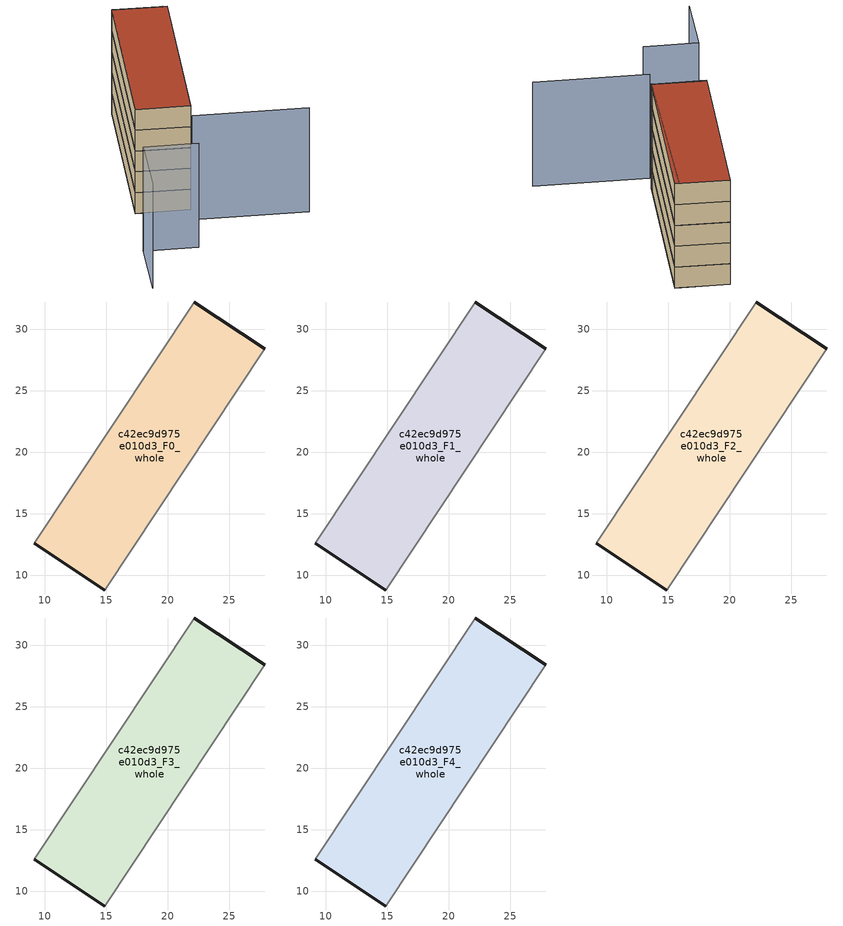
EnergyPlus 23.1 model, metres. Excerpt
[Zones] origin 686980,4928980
c42ec9d975e010d3_F0_whole
 floor ground (EU_floor_Construction): 14.84,8.82 27.87,28.44 22.16,32.24 9.12,12.62 z0
 wall outside (EU_wall_Construction): 22.16,32.24 27.87,28.44 / 14.84,8.82 9.12,12.62 z0:3
 wall adiabatic (EU_wall_Construction): 9.12,12.62 22.16,32.24 / 27.87,28.44 14.84,8.82 z0:3
c42ec9d975e010d3_F1_whole
 floor to c42ec9d975e010d3_F0_whole (EU_floor_Construction): 14.84,8.82 27.87,28.44 22.15,32.24 9.12,12.62 z3
 wall outside (EU_wall_Construction): 22.16,32.24 27.87,28.44 / 14.84,8.82 9.12,12.62 z3:6
 wall adiabatic (EU_wall_Construction): 9.12,12.62 22.16,32.24 / 27.87,28.44 14.84,8.82 z3:6
c42ec9d975e010d3_F2_whole
 floor to c42ec9d975e010d3_F1_whole (EU_floor_Construction): 14.84,8.82 27.87,28.44 22.15,32.24 9.12,12.62 z6
 wall outside (EU_wall_Construction): 22.16,32.24 27.87,28.44 / 14.84,8.82 9.12,12.62 z6:9
 wall adiabatic (EU_wall_Construction): 9.12,12.62 22.16,32.24 / 27.87,28.44 14.84,8.82 z6:9
c42ec9d975e010d3_F3_whole
 floor to c42ec9d975e010d3_F2_whole (EU_floor_Construction): 14.84,8.82 27.87,28.44 22.15,32.24 9.12,12.62 z9
 wall outside (EU_wall_Construction): 22.16,32.24 27.87,28.44 / 14.84,8.82 9.12,12.62 z9:12
 wall adiabatic (EU_wall_Construction): 9.12,12.62 22.16,32.24 / 27.87,28.44 14.84,8.82 z9:12
c42ec9d975e010d3_F4_whole
 floor to c42ec9d975e010d3_F3_whole (EU_floor_Construction): 14.84,8.82 27.87,28.44 22.15,32.24 9.12,12.62 z12
 wall outside (EU_wall_Construction): 22.16,32.24 27.87,28.44 / 14.84,8.82 9.12,12.62 z12:15
 wall adiabatic (EU_wall_Construction): 9.12,12.62 22.16,32.24 / 27.87,28.44 14.84,8.82 z12:15
 roof outside (EU_roof_Construction): 27.87,28.44 14.84,8.82 9.12,12.62 22.16,32.24 z15
shading: 13.54,6.97 25.6,-1.01 / -0.58,-1.99 4.17,5.27 / 4.17,5.27 9.92,1.5 / 14.82,8.75 27.46,28.78 z0:15
[Building]
EU S2 Campaign: North Axis=0; Terrain=City; Solar Distribution=FullExterior
[Site:Location]
Bologna: Latitude=44.5; Longitude=11.25; Time Zone=1; Elevation=37
[SizingPeriod:WeatherFileDays]
AnnualSizingPeriod: Begin Month=1; Begin Day of Month=1; End Month=12; End Day of Month=31; Day of Week for Start Day=Monday; Use Weather File Daylight Saving Period=No; Use Weather File Rain and Snow Indicators=No
[MATERIAL]
EU_InternalMass_Material: Roughness=MediumRough; Thickness=0.1; Conductivity=1; Density=1800; Specific Heat=900; Thermal Absorptance=0.9; Solar Absorptance=0.7; Visible Absorptance=0.7
[MATERIAL:NOMASS] Roughness=MediumRough; Thermal Absorptance=0.9; Solar Absorptance=0.7; Visible Absorptance=0.7
Name | Thermal Resistance
EU_wall_NoMass | 0.905828
EU_roof_NoMass | 0.37593
EU_floor_NoMass | 0.67114
[CONSTRUCTION]
EU_wall_Construction: EU_wall_NoMass
EU_roof_Construction: EU_roof_NoMass
EU_floor_Construction: EU_floor_NoMass
EU_InternalMass_Construction: EU_InternalMass_Material
[ZONE] Type=1; Multiplier=1; Ceiling Height=autocalculate; Volume=484.731; Floor Area=autocalculate; Part of Total Floor Area=Yes
c42ec9d975e010d3_F0_whole; c42ec9d975e010d3_F1_whole; c42ec9d975e010d3_F2_whole; c42ec9d975e010d3_F3_whole; c42ec9d975e010d3_F4_whole
[INTERNALMASS] Construction=EU_InternalMass_Construction; Surface Area=161.577
Name | Zone or ZoneList
c42ec9d975e010d3_F0_whole_EU_InternalMass | c42ec9d975e010d3_F0_whole
c42ec9d975e010d3_F1_whole_EU_InternalMass | c42ec9d975e010d3_F1_whole
c42ec9d975e010d3_F2_whole_EU_InternalMass | c42ec9d975e010d3_F2_whole
c42ec9d975e010d3_F3_whole_EU_InternalMass | c42ec9d975e010d3_F3_whole
c42ec9d975e010d3_F4_whole_EU_InternalMass | c42ec9d975e010d3_F4_whole
[OTHEREQUIPMENT] Fuel Type=Electricity; Design Level Calculation Method=Watts/Area; Power per Zone Floor Area=1; Fraction Latent=0; Fraction Radiant=0; Fraction Lost=0; Carbon Dioxide Generation Rate=0; EndUse Subcategory=EU_Step8_InternalGains
Name | Zone or ZoneList or Space or SpaceList | Schedule
EU_Step8_InternalGain_c42ec9d975e010d3_F0_whole_f000 | c42ec9d975e010d3_F0_whole | EU_Step8_GainSchedule_c42ec9d975e010d3_F0_whole_f000
EU_Step8_InternalGain_c42ec9d975e010d3_F1_whole_f000 | c42ec9d975e010d3_F1_whole | EU_Step8_GainSchedule_c42ec9d975e010d3_F1_whole_f000
EU_Step8_InternalGain_c42ec9d975e010d3_F2_whole_f000 | c42ec9d975e010d3_F2_whole | EU_Step8_GainSchedule_c42ec9d975e010d3_F2_whole_f000
EU_Step8_InternalGain_c42ec9d975e010d3_F3_whole_f000 | c42ec9d975e010d3_F3_whole | EU_Step8_GainSchedule_c42ec9d975e010d3_F3_whole_f000
EU_Step8_InternalGain_c42ec9d975e010d3_F4_whole_f000 | c42ec9d975e010d3_F4_whole | EU_Step8_GainSchedule_c42ec9d975e010d3_F4_whole_f000
[ZONEVENTILATION:DESIGNFLOWRATE] Schedule=EU_AlwaysOn; Design Flow Rate Calculation Method=AirChanges/Hour; Air Changes per Hour=0.73129; Ventilation Type=Natural; Fan Pressure Rise=0; Fan Total Efficiency=1; Constant Term Coefficient=1; Temperature Term Coefficient=0; Velocity Term Coefficient=0; Velocity Squared Term Coefficient=0; Minimum Indoor Temperature=-100; Maximum Indoor Temperature=100; Delta Temperature=-100; Minimum Outdoor Temperature=-100; Maximum Outdoor Temperature=100; Maximum Wind Speed=40
Name | Zone or ZoneList or Space or SpaceList
EU_ConstantAir_c42ec9d975e010d3_F0_whole | c42ec9d975e010d3_F0_whole
EU_ConstantAir_c42ec9d975e010d3_F1_whole | c42ec9d975e010d3_F1_whole
EU_ConstantAir_c42ec9d975e010d3_F2_whole | c42ec9d975e010d3_F2_whole
EU_ConstantAir_c42ec9d975e010d3_F3_whole | c42ec9d975e010d3_F3_whole
EU_ConstantAir_c42ec9d975e010d3_F4_whole | c42ec9d975e010d3_F4_whole
[HVACTEMPLATE:THERMOSTAT] Constant Heating Setpoint=20; Constant Cooling Setpoint=50
EU_HeatOnly_c42ec9d975e010d3_F0_whole; EU_HeatOnly_c42ec9d975e010d3_F1_whole; EU_HeatOnly_c42ec9d975e010d3_F2_whole; EU_HeatOnly_c42ec9d975e010d3_F3_whole; EU_HeatOnly_c42ec9d975e010d3_F4_whole
[HVACTEMPLATE:ZONE:IDEALLOADSAIRSYSTEM] System Availability Schedule=EU_AlwaysOn; Maximum Heating Supply Air Temperature=50; Minimum Cooling Supply Air Temperature=13; Maximum Heating Supply Air Humidity Ratio=0.0156; Minimum Cooling Supply Air Humidity Ratio=0.0077; Heating Limit=NoLimit; Cooling Limit=NoLimit; Heating Availability Schedule=EU_AlwaysOn; Cooling Availability Schedule=EU_CoolingOff; Dehumidification Control Type=ConstantSensibleHeatRatio; Cooling Sensible Heat Ratio=0.7; Dehumidification Setpoint=60; Humidification Control Type=None; Humidification Setpoint=30; Outdoor Air Method=None; Outdoor Air Flow Rate per Person=0.00944; Outdoor Air Flow Rate per Zone Floor Area=0; Outdoor Air Flow Rate per Zone=0; Demand Controlled Ventilation Type=None; Outdoor Air Economizer Type=NoEconomizer; Heat Recovery Type=None; Sensible Heat Recovery Effectiveness=0.7; Latent Heat Recovery Effectiveness=0.65
Name | Template Thermostat
c42ec9d975e010d3_F0_whole | EU_HeatOnly_c42ec9d975e010d3_F0_whole
c42ec9d975e010d3_F1_whole | EU_HeatOnly_c42ec9d975e010d3_F1_whole
c42ec9d975e010d3_F2_whole | EU_HeatOnly_c42ec9d975e010d3_F2_whole
c42ec9d975e010d3_F3_whole | EU_HeatOnly_c42ec9d975e010d3_F3_whole
c42ec9d975e010d3_F4_whole | EU_HeatOnly_c42ec9d975e010d3_F4_whole
[SIZING:ZONE] Zone Cooling Design Supply Air Temperature Input Method=SupplyAirTemperature; Zone Cooling Design Supply Air Temperature=13; Zone Heating Design Supply Air Temperature Input Method=SupplyAirTemperature; Zone Heating Design Supply Air Temperature=50; Zone Cooling Design Supply Air Humidity Ratio=0.008; Zone Heating Design Supply Air Humidity Ratio=0.008; Cooling Design Air Flow Method=DesignDay; Cooling Design Air Flow Rate=0; Cooling Minimum Air Flow per Zone Floor Area=0.000762; Cooling Minimum Air Flow=0; Cooling Minimum Air Flow Fraction=0.2; Heating Design Air Flow Method=DesignDay; Heating Design Air Flow Rate=0; Heating Maximum Air Flow per Zone Floor Area=0.002032; Heating Maximum Air Flow=0.141576; Heating Maximum Air Flow Fraction=0.3; Account for Dedicated Outdoor Air System=No; Dedicated Outdoor Air System Control Strategy=NeutralSupplyAir; Dedicated Outdoor Air Low Setpoint Temperature for Design=autosize; Dedicated Outdoor Air High Setpoint Temperature for Design=autosize; Zone Load Sizing Method=Sensible Load Only No Latent Load; Zone Latent Cooling Design Supply Air Humidity Ratio Input Method=HumidityRatioDifference; Zone Cooling Design Supply Air Humidity Ratio Difference=0.005; Zone Latent Heating Design Supply Air Humidity Ratio Input Method=HumidityRatioDifference; Zone Humidification Design Supply Air Humidity Ratio Difference=0.005
c42ec9d975e010d3_F0_whole; c42ec9d975e010d3_F1_whole; c42ec9d975e010d3_F2_whole; c42ec9d975e010d3_F3_whole; c42ec9d975e010d3_F4_whole
[SCHEDULE:CONSTANT]
Name | Hourly Value
EU_AlwaysOn | 1
EU_CoolingOff | 0
[SCHEDULE:FILE] Column Number=1; Rows to Skip at Top=0; Number of Hours of Data=8760; Column Separator=Comma; Interpolate to Timestep=No; Minutes per Item=60; Adjust Schedule for Daylight Savings=Yes
Name | File
EU_Step8_GainSchedule_c42ec9d975e010d3_F0_whole_f000 | ../../schedules/c42ec9d975e010d3/c42ec9d975e010d3_F0_whole_f000_gain.csv
EU_Step8_GainSchedule_c42ec9d975e010d3_F1_whole_f000 | ../../schedules/c42ec9d975e010d3/c42ec9d975e010d3_F1_whole_f000_gain.csv
EU_Step8_GainSchedule_c42ec9d975e010d3_F2_whole_f000 | ../../schedules/c42ec9d975e010d3/c42ec9d975e010d3_F2_whole_f000_gain.csv
EU_Step8_GainSchedule_c42ec9d975e010d3_F3_whole_f000 | ../../schedules/c42ec9d975e010d3/c42ec9d975e010d3_F3_whole_f000_gain.csv
EU_Step8_GainSchedule_c42ec9d975e010d3_F4_whole_f000 | ../../schedules/c42ec9d975e010d3/c42ec9d975e010d3_F4_whole_f000_gain.csv
